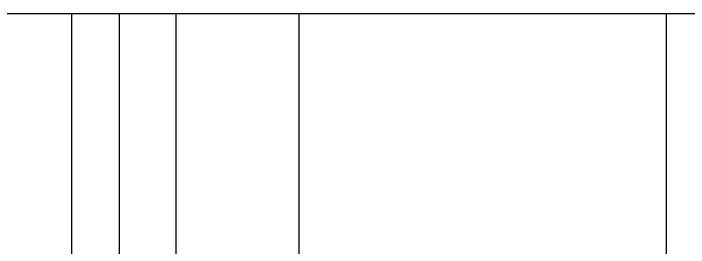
# Model space of a CAD drawing. Header units: millimetres. Extents: x 0 to 279, y 0 to 216.
# Drawn here: x 233.7296 to 234.0532, y 74.3919 to 74.5041 of the extents above; entities that cross this region are included whole.
import ezdxf

# ---------------------------------------------------------------- set-up
doc = ezdxf.new("R2010")
doc.units = ezdxf.units.MM

msp = doc.modelspace()

# ---------------------------------------------------------------- linework, layer by layer
at = {"color": 7, "linetype": 'Continuous', "lineweight": 25}
msp.add_line((232.62107, 74.50408), (234.07107, 74.50408), dxfattribs=at)
at = {"color": 8, "linetype": 'Continuous', "lineweight": 25}
for p, q in [((233.75732, 74.50408), (233.75732, 73.46241)), ((233.78022, 74.50408), (233.78022, 73.46241)), ((233.80738, 74.50408), (233.80738, 73.46241)), ((233.8663, 74.50408), (233.8663, 73.46241)), ((234.04251, 74.50408), (234.04251, 73.46241))]:
    msp.add_line(p, q, dxfattribs=at)

doc.saveas('drawing.dxf')
